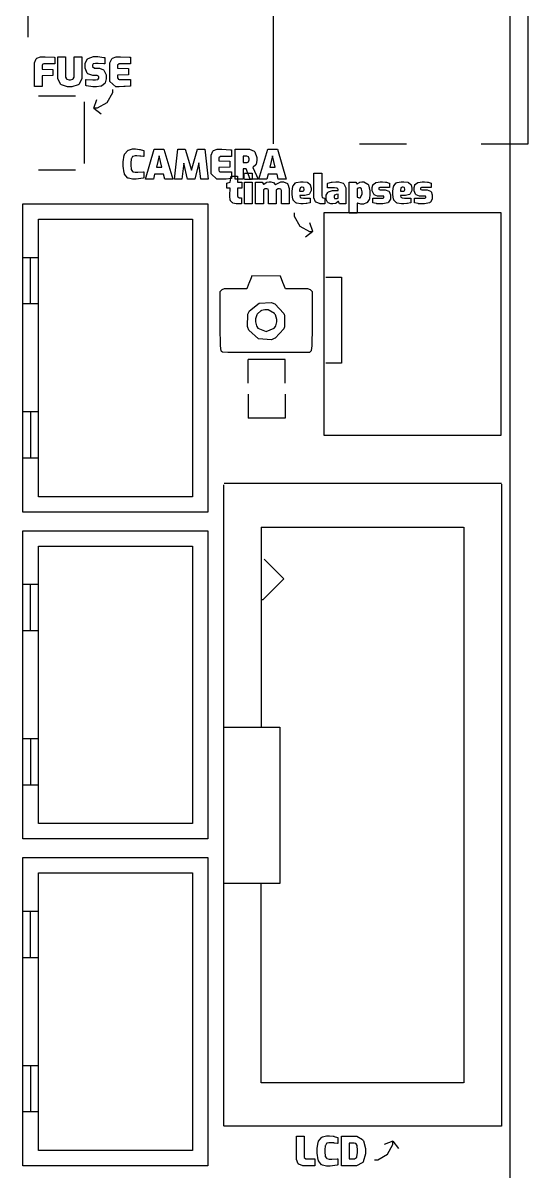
# Model space of a CAD drawing. Extents: x 0 to 132, y 0 to 98.
# Drawn here: x 95.25 to 111.63, y 20.46 to 57.69 of the extents above; entities that cross this region are included whole.
import ezdxf

# ---------------------------------------------------------------- set-up
doc = ezdxf.new("R2010")
doc.units = 0
doc.layers.get('0').update_dxf_attribs({"linetype": 'CONTINUOUS'})

msp = doc.modelspace()

# ---------------------------------------------------------------- linework, layer by layer
at = {"color": 0}
for p, q in [((111.048, 15.4189), (111.048, 82.7155)), ((103.371, 53.7711), (103.371, 62.4057)), ((111.627, 53.7711), (111.627, 62.4057)), ((95.4098, 57.2287), (95.4098, 59.0282)), ((95.698, 56.5492), (95.8176, 56.5961)), ((95.8176, 56.5961), (95.8578, 56.5961)), ((95.8578, 56.5961), (95.9637, 56.5961)), ((95.9637, 56.5961), (96.2586, 56.5767)), ((96.3757, 55.9484), (96.3757, 56.5961)), ((96.3757, 56.5961), (96.6265, 56.5961)), ((96.6265, 56.5961), (96.6265, 55.9484)), ((96.9063, 55.9484), (96.9063, 56.5961)), ((96.9063, 56.5961), (97.1585, 56.5961)), ((97.1585, 56.5961), (97.1585, 55.9484)), ((97.3624, 56.5422), (97.5374, 56.6028)), ((97.5374, 56.6028), (97.5967, 56.6028)), ((97.5967, 56.6028), (97.6711, 56.6028)), ((97.6711, 56.6028), (97.8711, 56.5725)), ((98.1467, 56.5492), (98.2638, 56.5961)), ((98.2638, 56.5961), (98.3036, 56.5961)), ((98.3036, 56.5961), (98.4098, 56.5961)), ((98.4098, 56.5961), (98.6977, 56.5796)), ((95.6194, 56.4018), (95.6744, 56.5312)), ((95.6194, 56.3548), (95.6194, 56.4018)), ((95.6194, 55.6274), (95.6194, 56.3548)), ((95.6744, 56.5312), (95.6867, 56.5397)), ((95.6867, 56.5397), (95.698, 56.5492)), ((95.8825, 56.3439), (95.8702, 56.3164)), ((95.8702, 56.3164), (95.8702, 56.3065)), ((95.8702, 56.3065), (95.8702, 56.1964)), ((95.8854, 56.3467), (95.8825, 56.3439)), ((95.8882, 56.3492), (95.8854, 56.3467)), ((95.9185, 56.3619), (95.8882, 56.3492)), ((95.9309, 56.3619), (95.9185, 56.3619)), ((96.285, 56.3619), (95.9309, 56.3619)), ((96.2586, 56.5767), (96.285, 56.5725)), ((96.285, 56.5725), (96.285, 56.3619)), ((97.2647, 56.3728), (97.3335, 56.5189)), ((97.2647, 56.3192), (97.2647, 56.3728)), ((97.2647, 56.2751), (97.2647, 56.3192)), ((97.2647, 56.224), (97.2647, 56.2751)), ((97.3254, 56.067), (97.2647, 56.224)), ((97.3335, 56.5189), (97.3487, 56.5298)), ((97.3487, 56.5298), (97.3624, 56.5422)), ((97.5279, 56.3605), (97.5032, 56.3192)), ((97.5032, 56.3192), (97.5032, 56.304)), ((97.5032, 56.304), (97.5032, 56.2903)), ((97.5032, 56.2903), (97.5032, 56.2751)), ((97.5032, 56.2751), (97.5653, 56.2254)), ((97.5335, 56.3619), (97.5279, 56.3605)), ((97.5374, 56.3644), (97.5335, 56.3619)), ((97.6037, 56.3771), (97.5374, 56.3644)), ((97.5653, 56.2254), (97.5872, 56.2254)), ((97.5872, 56.2254), (97.6739, 56.2254)), ((97.6284, 56.3771), (97.6037, 56.3771)), ((97.6891, 56.3771), (97.6284, 56.3771)), ((97.6739, 56.2254), (97.7237, 56.2254)), ((97.8725, 56.3672), (97.6891, 56.3771)), ((97.7237, 56.2254), (97.8613, 56.1661)), ((97.8711, 56.5725), (97.8972, 56.5658)), ((97.8972, 56.3644), (97.8725, 56.3672)), ((97.8972, 56.5658), (97.8972, 56.3644)), ((98.0652, 56.4018), (98.1234, 56.5312)), ((98.0652, 56.3548), (98.0652, 56.4018)), ((98.0652, 55.8518), (98.0652, 56.3548)), ((98.1234, 56.5312), (98.1357, 56.5397)), ((98.1357, 56.5397), (98.1467, 56.5492)), ((98.3657, 56.3619), (98.316, 56.3192)), ((98.316, 56.3192), (98.316, 56.304)), ((98.316, 56.304), (98.316, 56.2254)), ((98.316, 56.2254), (98.6663, 56.2116)), ((98.3823, 56.3619), (98.3657, 56.3619)), ((98.7309, 56.3619), (98.3823, 56.3619)), ((98.6977, 56.5796), (98.7309, 56.5753)), ((98.7309, 56.5753), (98.7309, 56.3619)), ((95.8702, 56.1964), (96.2201, 56.1841)), ((96.2201, 55.9827), (95.8702, 55.9703)), ((95.8702, 55.9703), (95.8702, 55.6274)), ((96.2201, 56.1841), (96.2201, 55.9827)), ((96.3757, 55.8878), (96.3757, 55.9484)), ((96.4614, 55.7029), (96.3757, 55.8878)), ((96.6265, 55.9484), (96.6265, 55.9304)), ((96.6265, 55.9304), (96.6555, 55.8782)), ((96.6555, 55.8782), (96.6625, 55.874)), ((96.6625, 55.874), (96.6682, 55.8698)), ((96.6682, 55.8698), (96.7423, 55.8493)), ((96.7423, 55.8493), (96.7673, 55.8493)), ((96.7673, 55.8493), (96.792, 55.8493)), ((96.792, 55.8493), (96.8636, 55.8698)), ((96.8636, 55.8698), (96.8707, 55.874)), ((96.8707, 55.874), (96.876, 55.8782)), ((96.876, 55.8782), (96.9063, 55.9319)), ((96.9063, 55.9319), (96.9063, 55.9484)), ((97.1585, 55.8849), (97.0703, 55.7029)), ((97.1585, 55.9484), (97.1585, 55.8849)), ((97.2799, 55.6588), (97.2799, 55.8588)), ((97.2799, 55.8588), (97.3007, 55.8574)), ((97.3007, 55.8574), (97.5071, 55.8465)), ((97.3377, 56.0546), (97.3254, 56.067)), ((97.3501, 56.0433), (97.3377, 56.0546)), ((97.5113, 55.9855), (97.3501, 56.0433)), ((97.5071, 55.8465), (97.5776, 55.8465)), ((97.5692, 55.9855), (97.5113, 55.9855)), ((97.6383, 55.9855), (97.5692, 55.9855)), ((97.5776, 55.8465), (97.6023, 55.8465)), ((97.6023, 55.8465), (97.6711, 55.8602)), ((97.6492, 55.9855), (97.6383, 55.9855)), ((97.6824, 55.9731), (97.6492, 55.9855)), ((97.6711, 55.8602), (97.6768, 55.8617)), ((97.6768, 55.8617), (97.681, 55.8641)), ((97.681, 55.8641), (97.7071, 55.9015)), ((97.6863, 55.9703), (97.6824, 55.9731)), ((97.6891, 55.9689), (97.6863, 55.9703)), ((97.7071, 55.9386), (97.6891, 55.9689)), ((97.7071, 55.9276), (97.7071, 55.9386)), ((97.7071, 55.9125), (97.7071, 55.9276)), ((97.7071, 55.9015), (97.7071, 55.9125)), ((97.8613, 56.1661), (97.874, 56.1538)), ((97.874, 56.1538), (97.8849, 56.1414)), ((97.8849, 56.1414), (97.9456, 56.0091)), ((97.9456, 55.874), (97.911, 55.7459)), ((97.9456, 56.0091), (97.9456, 55.9636)), ((97.9456, 55.9636), (97.9456, 55.9195)), ((97.9456, 55.9195), (97.9456, 55.874)), ((98.0652, 55.7939), (98.0652, 55.8518)), ((98.6663, 56.0116), (98.316, 55.9992)), ((98.316, 55.9992), (98.316, 55.9248)), ((98.316, 55.9248), (98.316, 55.9125)), ((98.316, 55.9125), (98.3287, 55.8782)), ((98.3287, 55.8782), (98.3312, 55.874)), ((98.3312, 55.874), (98.334, 55.8712)), ((98.334, 55.8712), (98.3629, 55.856)), ((98.3629, 55.856), (98.3728, 55.856)), ((98.3728, 55.856), (98.7309, 55.856)), ((98.6663, 56.2116), (98.6663, 56.0116)), ((98.7309, 55.856), (98.7309, 55.6426)), ((95.8702, 55.6274), (95.6194, 55.6274)), ((96.4791, 55.6906), (96.4614, 55.7029)), ((96.4957, 55.6796), (96.4791, 55.6906)), ((96.6943, 55.6232), (96.4957, 55.6796)), ((96.7673, 55.6232), (96.6943, 55.6232)), ((96.8333, 55.6232), (96.7673, 55.6232)), ((97.0361, 55.6796), (96.8333, 55.6232)), ((97.0538, 55.6906), (97.0361, 55.6796)), ((97.0703, 55.7029), (97.0538, 55.6906)), ((97.3032, 55.6535), (97.2799, 55.6588)), ((97.5113, 55.6204), (97.3032, 55.6535)), ((97.59, 55.6204), (97.5113, 55.6204)), ((97.6355, 55.6204), (97.59, 55.6204)), ((97.7745, 55.6412), (97.6355, 55.6204)), ((97.7882, 55.645), (97.7745, 55.6412)), ((97.7995, 55.6493), (97.7882, 55.645)), ((97.8972, 55.7237), (97.7995, 55.6493)), ((97.9054, 55.7347), (97.8972, 55.7237)), ((97.911, 55.7459), (97.9054, 55.7347)), ((98.2557, 55.6204), (98.0652, 55.7939)), ((98.1467, 55.5279), (98.1467, 55.4232)), ((98.3188, 55.6204), (98.2557, 55.6204)), ((98.3686, 55.6204), (98.3188, 55.6204)), ((98.5174, 55.626), (98.3686, 55.6204)), ((98.5365, 55.626), (98.5174, 55.626)), ((98.5559, 55.6274), (98.5365, 55.626)), ((98.7171, 55.6412), (98.5559, 55.6274)), ((98.7309, 55.6426), (98.7171, 55.6412)), ((95.746, 55.3283), (96.9465, 55.3283)), ((97.2467, 53.129), (97.2467, 55.1286)), ((97.5459, 54.9286), (97.6464, 55.2083)), ((97.9703, 55.1049), (97.6521, 54.9286)), ((98.1467, 55.4232), (97.9703, 55.1049)), ((97.5459, 54.9286), (97.7868, 54.7479)), ((97.6521, 54.9286), (97.5459, 54.9286)), ((106.165, 53.7711), (107.69, 53.7711)), ((110.103, 53.7711), (111.627, 53.7711)), ((98.4924, 53.1908), (98.527, 53.3975)), ((98.527, 53.3975), (98.5354, 53.4141)), ((98.5354, 53.4141), (98.5421, 53.4335)), ((98.5421, 53.4335), (98.6441, 53.5563)), ((98.6441, 53.5563), (98.6578, 53.5615)), ((98.6578, 53.5615), (98.6702, 53.5686)), ((98.6702, 53.5686), (98.8025, 53.6028)), ((98.757, 53.2751), (98.7432, 53.1537)), ((98.7598, 53.2832), (98.757, 53.2751)), ((98.7612, 53.2927), (98.7598, 53.2832)), ((98.8025, 53.3562), (98.7612, 53.2927)), ((98.8025, 53.6028), (98.848, 53.6028)), ((98.8081, 53.359), (98.8025, 53.3562)), ((98.8138, 53.3633), (98.8081, 53.359)), ((98.8797, 53.377), (98.8138, 53.3633)), ((98.848, 53.6028), (98.8949, 53.6028)), ((98.9044, 53.377), (98.8797, 53.377)), ((98.8949, 53.6028), (99.0216, 53.5905)), ((98.9376, 53.377), (98.9044, 53.377)), ((99.041, 53.3728), (98.9376, 53.377)), ((99.0216, 53.5905), (99.0353, 53.5876)), ((99.0353, 53.5876), (99.048, 53.5852)), ((99.0533, 53.3714), (99.041, 53.3728)), ((99.048, 53.5852), (99.1567, 53.5563)), ((99.0646, 53.37), (99.0533, 53.3714)), ((99.1581, 53.3576), (99.0646, 53.37)), ((99.1567, 53.5563), (99.1651, 53.552)), ((99.1651, 53.3562), (99.1581, 53.3576)), ((99.1651, 53.552), (99.1651, 53.3562)), ((99.2188, 52.6274), (99.5041, 53.5947)), ((99.5041, 53.5947), (99.8181, 53.5947)), ((99.6583, 53.3799), (99.5743, 53.0091)), ((99.7479, 53.0091), (99.6583, 53.3799)), ((99.8181, 53.5947), (100.105, 52.6274)), ((100.156, 52.6274), (100.27, 53.5947)), ((100.27, 53.5947), (100.509, 53.5947)), ((100.509, 53.5947), (100.707, 52.9167)), ((100.707, 52.9167), (100.905, 53.5947)), ((100.905, 53.5947), (101.14, 53.5947)), ((101.14, 53.5947), (101.255, 52.6274)), ((101.348, 53.4031), (101.406, 53.5312)), ((101.348, 53.3562), (101.348, 53.4031)), ((101.348, 52.8507), (101.348, 53.3562)), ((101.406, 53.5312), (101.418, 53.5397)), ((101.418, 53.5397), (101.429, 53.5492)), ((101.429, 53.5492), (101.546, 53.5947)), ((101.546, 53.5947), (101.586, 53.5947)), ((101.586, 53.5947), (101.692, 53.5947)), ((101.648, 53.3619), (101.599, 53.3206)), ((101.599, 53.3206), (101.599, 53.3054)), ((101.599, 53.3054), (101.599, 53.2239)), ((101.665, 53.3619), (101.648, 53.3619)), ((102.013, 53.3619), (101.665, 53.3619)), ((101.692, 53.5947), (101.98, 53.5795)), ((101.98, 53.5795), (102.013, 53.5753)), ((102.013, 53.5753), (102.013, 53.3619)), ((102.132, 52.6274), (102.132, 53.5947)), ((102.132, 53.5947), (102.544, 53.5947)), ((102.499, 53.3686), (102.384, 53.3686)), ((102.384, 53.3686), (102.384, 53.1604)), ((102.512, 53.3686), (102.499, 53.3686)), ((102.558, 53.3506), (102.512, 53.3686)), ((102.544, 53.5947), (102.596, 53.5947)), ((102.562, 53.3467), (102.558, 53.3506)), ((102.564, 53.3439), (102.562, 53.3467)), ((102.582, 53.2888), (102.564, 53.3439)), ((102.564, 53.1908), (102.582, 53.2486)), ((102.582, 53.268), (102.582, 53.2888)), ((102.582, 53.2486), (102.582, 53.268)), ((102.596, 53.5947), (102.744, 53.534)), ((102.744, 53.534), (102.757, 53.5217)), ((102.757, 53.5217), (102.77, 53.5093)), ((102.77, 53.5093), (102.836, 53.3301)), ((102.836, 53.3301), (102.836, 53.2694)), ((102.836, 53.2694), (102.836, 53.2268)), ((102.9, 52.6274), (103.183, 53.5947)), ((103.183, 53.5947), (103.499, 53.5947)), ((103.339, 53.3799), (103.252, 53.0091)), ((103.427, 53.0091), (103.339, 53.3799)), ((103.499, 53.5947), (103.785, 52.6274)), ((95.746, 52.929), (96.9465, 52.929)), ((98.4924, 53.1153), (98.4924, 53.1908)), ((98.4924, 53.0433), (98.4924, 53.1153)), ((98.527, 52.8257), (98.4924, 53.0433)), ((98.7432, 53.1537), (98.7432, 53.1125)), ((98.7432, 53.1125), (98.7432, 53.0712)), ((98.7432, 53.0712), (98.7545, 52.9565)), ((98.7545, 52.9565), (98.757, 52.947)), ((98.757, 52.947), (98.7584, 52.9389)), ((98.7584, 52.9389), (98.7986, 52.8726)), ((98.7986, 52.8726), (98.8053, 52.8683)), ((98.8053, 52.8683), (98.8109, 52.8655)), ((98.8109, 52.8655), (98.8811, 52.8465)), ((99.5743, 53.0091), (99.7479, 53.0091)), ((100.461, 53.1386), (100.4, 52.6274)), ((100.586, 52.6274), (100.461, 53.1386)), ((100.951, 53.1509), (100.821, 52.6274)), ((101.012, 52.6274), (100.951, 53.1509)), ((101.599, 53.2239), (101.95, 53.2116)), ((101.95, 53.0105), (101.599, 52.9978)), ((101.599, 52.9978), (101.599, 52.9248)), ((101.599, 52.9248), (101.599, 52.9124)), ((101.599, 52.9124), (101.611, 52.8768)), ((101.611, 52.8768), (101.614, 52.874)), ((101.614, 52.874), (101.617, 52.8712)), ((101.617, 52.8712), (101.646, 52.8588)), ((101.95, 53.2116), (101.95, 53.0105)), ((102.384, 53.1604), (102.499, 53.1604)), ((102.481, 52.9608), (102.384, 52.9608)), ((102.384, 52.9608), (102.384, 52.6274)), ((102.614, 52.6274), (102.481, 52.9608)), ((102.499, 53.1604), (102.514, 53.1604)), ((102.514, 53.1604), (102.558, 53.1827)), ((102.558, 53.1827), (102.562, 53.1869)), ((102.562, 53.1869), (102.564, 53.1908)), ((102.713, 53.0105), (102.704, 53.0035)), ((102.704, 53.0035), (102.872, 52.6274)), ((102.795, 53.0874), (102.713, 53.0105)), ((102.8, 53.0973), (102.795, 53.0874)), ((102.806, 53.1082), (102.8, 53.0973)), ((102.836, 53.2268), (102.806, 53.1082)), ((103.252, 53.0091), (103.427, 53.0091)), ((98.5354, 52.8077), (98.527, 52.8257)), ((98.5421, 52.79), (98.5354, 52.8077)), ((98.6384, 52.6673), (98.5421, 52.79)), ((98.6525, 52.6602), (98.6384, 52.6673)), ((98.6649, 52.6535), (98.6525, 52.6602)), ((98.7986, 52.6203), (98.6649, 52.6535)), ((98.848, 52.6203), (98.7986, 52.6203)), ((98.9224, 52.6203), (98.848, 52.6203)), ((98.8811, 52.8465), (98.9058, 52.8465)), ((98.9058, 52.8465), (98.9707, 52.8465)), ((99.1471, 52.6563), (98.9224, 52.6203)), ((98.9707, 52.8465), (99.15, 52.8574)), ((99.1651, 52.663), (99.1471, 52.6563)), ((99.15, 52.8574), (99.1651, 52.8588)), ((99.1651, 52.8588), (99.1651, 52.663)), ((99.4777, 52.6274), (99.2188, 52.6274)), ((99.5137, 52.7816), (99.4777, 52.6274)), ((99.8058, 52.7816), (99.5137, 52.7816)), ((99.8442, 52.6274), (99.8058, 52.7816)), ((100.105, 52.6274), (99.8442, 52.6274)), ((100.4, 52.6274), (100.156, 52.6274)), ((100.821, 52.6274), (100.586, 52.6274)), ((101.255, 52.6274), (101.012, 52.6274)), ((101.348, 52.7939), (101.348, 52.8507)), ((101.538, 52.6203), (101.348, 52.7939)), ((101.601, 52.6203), (101.538, 52.6203)), ((101.651, 52.6203), (101.601, 52.6203)), ((101.646, 52.8588), (101.655, 52.8588)), ((101.801, 52.626), (101.651, 52.6203)), ((101.655, 52.8588), (102.013, 52.8588)), ((101.82, 52.6274), (101.801, 52.626)), ((101.838, 52.6288), (101.82, 52.6274)), ((102, 52.644), (101.838, 52.6288)), ((101.854, 52.4909), (101.971, 52.5293)), ((101.854, 52.3282), (101.854, 52.4909)), ((101.971, 52.5293), (102.001, 52.7251)), ((102.013, 52.645), (102, 52.644)), ((102.001, 52.7251), (102.202, 52.7251)), ((102.013, 52.8588), (102.013, 52.645)), ((102.384, 52.6274), (102.132, 52.6274)), ((102.202, 52.7251), (102.202, 52.5293)), ((102.202, 52.5293), (102.344, 52.5293)), ((102.344, 52.5293), (102.344, 52.3282)), ((102.425, 52.7981), (102.431, 52.8147)), ((102.425, 52.7914), (102.425, 52.7981)), ((102.425, 52.6479), (102.425, 52.7914)), ((102.425, 52.644), (102.425, 52.6479)), ((102.431, 52.6274), (102.425, 52.644)), ((102.428, 51.828), (102.428, 52.5293)), ((102.428, 52.5293), (102.679, 52.5293)), ((102.431, 52.8147), (102.432, 52.8161)), ((102.432, 52.626), (102.431, 52.6274)), ((102.432, 52.8161), (102.434, 52.8175)), ((102.434, 52.6246), (102.432, 52.626)), ((102.434, 52.8175), (102.45, 52.8242)), ((102.449, 52.6175), (102.434, 52.6246)), ((102.456, 52.6175), (102.449, 52.6175)), ((102.45, 52.8242), (102.456, 52.8242)), ((102.456, 52.8242), (102.654, 52.8242)), ((102.654, 52.6175), (102.456, 52.6175)), ((102.872, 52.6274), (102.614, 52.6274)), ((102.654, 52.8242), (102.658, 52.8242)), ((102.661, 52.6175), (102.654, 52.6175)), ((102.658, 52.8242), (102.674, 52.8175)), ((102.682, 52.6411), (102.661, 52.6175)), ((102.674, 52.8175), (102.675, 52.8161)), ((102.675, 52.8161), (102.675, 52.8147)), ((102.675, 52.8147), (102.682, 52.7981)), ((102.679, 52.5293), (102.679, 51.828)), ((102.682, 52.7981), (102.682, 52.7914)), ((102.682, 52.7914), (102.682, 52.6479)), ((102.682, 52.6479), (102.682, 52.6411)), ((102.793, 51.828), (102.793, 52.5293)), ((102.793, 52.5293), (103.004, 52.5293)), ((103.159, 52.6274), (102.9, 52.6274)), ((103.004, 52.5293), (103.046, 52.4605)), ((103.054, 52.4676), (103.136, 52.5184)), ((103.136, 52.5184), (103.145, 52.5212)), ((103.145, 52.5212), (103.152, 52.5254)), ((103.152, 52.5254), (103.233, 52.542)), ((103.195, 52.7816), (103.159, 52.6274)), ((103.487, 52.7816), (103.195, 52.7816)), ((103.233, 52.542), (103.261, 52.542)), ((103.261, 52.542), (103.287, 52.542)), ((103.287, 52.542), (103.36, 52.5212)), ((103.36, 52.5212), (103.368, 52.517)), ((103.368, 52.517), (103.375, 52.5127)), ((103.375, 52.5127), (103.43, 52.4538)), ((103.455, 52.4619), (103.604, 52.542)), ((103.524, 52.6274), (103.487, 52.7816)), ((103.785, 52.6274), (103.524, 52.6274)), ((103.604, 52.542), (103.655, 52.542)), ((103.655, 52.542), (103.697, 52.542)), ((103.697, 52.542), (103.821, 52.4866)), ((104.005, 52.4136), (104.087, 52.5046)), ((104.087, 52.5046), (104.1, 52.5089)), ((104.1, 52.5089), (104.111, 52.5141)), ((104.111, 52.5141), (104.247, 52.542)), ((104.247, 52.542), (104.293, 52.542)), ((104.293, 52.542), (104.337, 52.542)), ((104.337, 52.542), (104.459, 52.5226)), ((104.459, 52.5226), (104.471, 52.5184)), ((104.471, 52.5184), (104.48, 52.5156)), ((104.48, 52.5156), (104.556, 52.4549)), ((104.685, 52.0569), (104.685, 52.8214)), ((104.685, 52.8214), (104.938, 52.8214)), ((104.938, 52.8214), (104.938, 52.0954)), ((105.137, 52.4895), (105.248, 52.5226)), ((105.248, 52.5226), (105.26, 52.524)), ((105.26, 52.524), (105.271, 52.5268)), ((105.271, 52.5268), (105.388, 52.5364)), ((105.388, 52.5364), (105.428, 52.5364)), ((105.428, 52.5364), (105.482, 52.5364)), ((105.482, 52.5364), (105.631, 52.4937)), ((105.631, 52.4937), (105.643, 52.4838)), ((105.829, 51.5207), (105.829, 52.5293)), ((105.829, 52.5293), (106.043, 52.5293)), ((106.043, 52.5293), (106.08, 52.4662)), ((106.087, 52.4729), (106.157, 52.5184)), ((106.157, 52.5184), (106.164, 52.5212)), ((106.164, 52.5212), (106.17, 52.5254)), ((106.17, 52.5254), (106.232, 52.542)), ((106.232, 52.542), (106.253, 52.542)), ((106.253, 52.542), (106.299, 52.542)), ((106.299, 52.542), (106.429, 52.4676)), ((106.602, 52.4482), (106.681, 52.5074)), ((106.681, 52.5074), (106.692, 52.5117)), ((106.692, 52.5117), (106.703, 52.5156)), ((106.703, 52.5156), (106.834, 52.5364)), ((106.834, 52.5364), (106.878, 52.5364)), ((106.878, 52.5364), (106.912, 52.5364)), ((106.912, 52.5364), (107.006, 52.5268)), ((107.006, 52.5268), (107.02, 52.524)), ((107.02, 52.524), (107.032, 52.5226)), ((107.032, 52.5226), (107.125, 52.499)), ((107.125, 52.499), (107.132, 52.4965)), ((107.132, 52.4965), (107.132, 52.349)), ((107.273, 52.4136), (107.353, 52.5046)), ((107.353, 52.5046), (107.366, 52.5089)), ((107.366, 52.5089), (107.377, 52.5141)), ((107.377, 52.5141), (107.513, 52.542)), ((107.513, 52.542), (107.559, 52.542)), ((107.559, 52.542), (107.603, 52.542)), ((107.603, 52.542), (107.725, 52.5226)), ((107.725, 52.5226), (107.737, 52.5184)), ((107.737, 52.5184), (107.746, 52.5156)), ((107.746, 52.5156), (107.822, 52.4549)), ((107.96, 52.4482), (108.038, 52.5074)), ((108.038, 52.5074), (108.049, 52.5117)), ((108.049, 52.5117), (108.06, 52.5156)), ((108.06, 52.5156), (108.19, 52.5364)), ((108.19, 52.5364), (108.234, 52.5364)), ((108.234, 52.5364), (108.27, 52.5364)), ((108.27, 52.5364), (108.363, 52.5268)), ((108.363, 52.5268), (108.377, 52.524)), ((108.377, 52.524), (108.388, 52.5226)), ((108.388, 52.5226), (108.482, 52.499)), ((108.482, 52.499), (108.489, 52.4965)), ((108.489, 52.4965), (108.489, 52.349)), ((101.961, 52.3282), (101.854, 52.3282)), ((101.953, 52.0926), (101.961, 52.3282)), ((102.344, 52.3282), (102.202, 52.3282)), ((102.202, 52.3282), (102.202, 52.0954)), ((103.046, 52.4605), (103.054, 52.4676)), ((103.048, 52.2774), (103.046, 52.2746)), ((103.046, 52.2746), (103.046, 51.828)), ((103.084, 52.3021), (103.048, 52.2774)), ((103.088, 52.3035), (103.084, 52.3021)), ((103.092, 52.3064), (103.088, 52.3035)), ((103.128, 52.3159), (103.092, 52.3064)), ((103.142, 52.3159), (103.128, 52.3159)), ((103.153, 52.3159), (103.142, 52.3159)), ((103.189, 52.3035), (103.153, 52.3159)), ((103.193, 52.3007), (103.189, 52.3035)), ((103.196, 52.2993), (103.193, 52.3007)), ((103.21, 52.2609), (103.196, 52.2993)), ((103.21, 52.2471), (103.21, 52.2609)), ((103.21, 51.828), (103.21, 52.2471)), ((103.43, 52.4538), (103.434, 52.4454)), ((103.434, 52.4454), (103.455, 52.4619)), ((103.464, 52.2774), (103.462, 52.2746)), ((103.462, 52.2746), (103.462, 51.828)), ((103.5, 52.3021), (103.464, 52.2774)), ((103.504, 52.3035), (103.5, 52.3021)), ((103.509, 52.3064), (103.504, 52.3035)), ((103.545, 52.3159), (103.509, 52.3064)), ((103.558, 52.3159), (103.545, 52.3159)), ((103.569, 52.3159), (103.558, 52.3159)), ((103.605, 52.3035), (103.569, 52.3159)), ((103.609, 52.3007), (103.605, 52.3035)), ((103.612, 52.2993), (103.609, 52.3007)), ((103.627, 52.2609), (103.612, 52.2993)), ((103.627, 52.2471), (103.627, 52.2609)), ((103.627, 51.828), (103.627, 52.2471)), ((103.821, 52.4866), (103.83, 52.4757)), ((103.83, 52.4757), (103.838, 52.4648)), ((103.838, 52.4648), (103.878, 52.3201)), ((103.878, 52.3201), (103.878, 52.2704)), ((103.878, 52.2704), (103.878, 51.828)), ((103.972, 52.2333), (103.995, 52.3875)), ((103.972, 52.1765), (103.972, 52.2333)), ((103.972, 52.1271), (103.972, 52.1765)), ((103.999, 51.974), (103.972, 52.1271)), ((103.995, 52.3875), (104.001, 52.3998)), ((104.001, 52.3998), (104.005, 52.4136)), ((104.233, 52.3325), (104.218, 52.2633)), ((104.218, 52.2633), (104.218, 52.24)), ((104.218, 52.24), (104.317, 52.24)), ((104.236, 52.3363), (104.233, 52.3325)), ((104.238, 52.3406), (104.236, 52.3363)), ((104.278, 52.3614), (104.238, 52.3406)), ((104.293, 52.3614), (104.278, 52.3614)), ((104.305, 52.3614), (104.293, 52.3614)), ((104.346, 52.349), (104.305, 52.3614)), ((104.317, 52.24), (104.327, 52.24)), ((104.327, 52.24), (104.353, 52.2482)), ((104.351, 52.3462), (104.346, 52.349)), ((104.353, 52.3434), (104.351, 52.3462)), ((104.369, 52.305), (104.353, 52.3434)), ((104.353, 52.2482), (104.356, 52.2496)), ((104.356, 52.2496), (104.357, 52.2524)), ((104.357, 52.2524), (104.369, 52.2813)), ((104.369, 52.2912), (104.369, 52.305)), ((104.369, 52.2813), (104.369, 52.2912)), ((104.515, 52.131), (104.386, 52.0926)), ((104.526, 52.1381), (104.515, 52.131)), ((104.535, 52.1462), (104.526, 52.1381)), ((104.589, 52.2538), (104.535, 52.1462)), ((104.556, 52.4549), (104.562, 52.4454)), ((104.562, 52.4454), (104.565, 52.4372)), ((104.565, 52.4372), (104.589, 52.3296)), ((104.589, 52.3296), (104.589, 52.2922)), ((104.589, 52.2922), (104.589, 52.2538)), ((105.085, 52.1021), (105.135, 52.1945)), ((105.128, 52.4852), (105.137, 52.4895)), ((105.128, 52.3406), (105.128, 52.4852)), ((105.332, 52.3406), (105.128, 52.3406)), ((105.135, 52.1945), (105.146, 52.2016)), ((105.146, 52.2016), (105.155, 52.2111)), ((105.155, 52.2111), (105.283, 52.2524)), ((105.283, 52.2524), (105.326, 52.2524)), ((105.326, 52.2524), (105.465, 52.2524)), ((105.352, 52.3406), (105.332, 52.3406)), ((105.415, 52.3378), (105.352, 52.3406)), ((105.406, 52.1286), (105.359, 52.1106)), ((105.413, 52.1286), (105.406, 52.1286)), ((105.465, 52.1353), (105.413, 52.1286)), ((105.42, 52.3363), (105.415, 52.3378)), ((105.424, 52.3363), (105.42, 52.3363)), ((105.454, 52.3187), (105.424, 52.3363)), ((105.456, 52.3159), (105.454, 52.3187)), ((105.457, 52.3145), (105.456, 52.3159)), ((105.465, 52.2855), (105.457, 52.3145)), ((105.465, 52.2746), (105.465, 52.2855)), ((105.465, 52.2524), (105.465, 52.2746)), ((105.465, 52.0086), (105.465, 52.1353)), ((105.643, 52.4838), (105.656, 52.4757)), ((105.656, 52.4757), (105.718, 52.3392)), ((105.718, 52.3392), (105.718, 52.2922)), ((105.718, 52.2922), (105.718, 51.828)), ((106.08, 52.4662), (106.087, 52.4729)), ((106.083, 52.3159), (106.08, 52.3131)), ((106.08, 52.3131), (106.08, 52.0442)), ((106.116, 52.3296), (106.083, 52.3159)), ((106.121, 52.3311), (106.116, 52.3296)), ((106.124, 52.3325), (106.121, 52.3311)), ((106.157, 52.3392), (106.124, 52.3325)), ((106.17, 52.3392), (106.157, 52.3392)), ((106.183, 52.3392), (106.17, 52.3392)), ((106.225, 52.3117), (106.183, 52.3392)), ((106.186, 52.0238), (106.248, 52.1395)), ((106.227, 52.3064), (106.225, 52.3117)), ((106.23, 52.3007), (106.227, 52.3064)), ((106.248, 52.2097), (106.23, 52.3007)), ((106.248, 52.1765), (106.248, 52.2097)), ((106.248, 52.1395), (106.248, 52.1765)), ((106.429, 52.4676), (106.438, 52.4524)), ((106.438, 52.4524), (106.448, 52.4387)), ((106.448, 52.4387), (106.499, 52.2429)), ((106.499, 52.1286), (106.482, 51.9949)), ((106.499, 52.2429), (106.499, 52.1765)), ((106.499, 52.1765), (106.499, 52.1286)), ((106.573, 52.3529), (106.594, 52.433)), ((106.573, 52.3226), (106.573, 52.3529)), ((106.573, 52.2799), (106.573, 52.3226)), ((106.573, 52.2443), (106.573, 52.2799)), ((106.621, 52.1339), (106.573, 52.2443)), ((106.594, 52.433), (106.598, 52.4397)), ((106.598, 52.4397), (106.602, 52.4482)), ((106.631, 52.1257), (106.621, 52.1339)), ((106.641, 52.1173), (106.631, 52.1257)), ((106.793, 52.3434), (106.787, 52.3282)), ((106.787, 52.3282), (106.787, 52.3226)), ((106.787, 52.3226), (106.787, 52.3064)), ((106.787, 52.3064), (106.787, 52.3021)), ((106.787, 52.3021), (106.794, 52.287)), ((106.794, 52.3434), (106.793, 52.3434)), ((106.795, 52.3448), (106.794, 52.3434)), ((106.794, 52.287), (106.796, 52.2855)), ((106.816, 52.349), (106.795, 52.3448)), ((106.796, 52.2855), (106.798, 52.2841)), ((106.798, 52.2841), (106.827, 52.2774)), ((106.824, 52.349), (106.816, 52.349)), ((107.132, 52.349), (106.824, 52.349)), ((106.827, 52.2774), (106.838, 52.2774)), ((106.838, 52.2774), (106.959, 52.2774)), ((106.959, 52.2774), (106.998, 52.2774)), ((106.998, 52.2774), (107.108, 52.2372)), ((107.108, 52.2372), (107.116, 52.2291)), ((107.116, 52.2291), (107.125, 52.2206)), ((107.125, 52.2206), (107.164, 52.1187)), ((107.164, 52.1187), (107.164, 52.0845)), ((107.239, 52.2333), (107.264, 52.3875)), ((107.239, 52.1765), (107.239, 52.2333)), ((107.239, 52.1271), (107.239, 52.1765)), ((107.267, 51.974), (107.239, 52.1271)), ((107.264, 52.3875), (107.269, 52.3998)), ((107.269, 52.3998), (107.273, 52.4136)), ((107.5, 52.3325), (107.486, 52.2633)), ((107.486, 52.2633), (107.486, 52.24)), ((107.486, 52.24), (107.586, 52.24)), ((107.502, 52.3363), (107.5, 52.3325)), ((107.505, 52.3406), (107.502, 52.3363)), ((107.544, 52.3614), (107.505, 52.3406)), ((107.559, 52.3614), (107.544, 52.3614)), ((107.573, 52.3614), (107.559, 52.3614)), ((107.614, 52.349), (107.573, 52.3614)), ((107.586, 52.24), (107.594, 52.24)), ((107.594, 52.24), (107.619, 52.2482)), ((107.617, 52.3462), (107.614, 52.349)), ((107.619, 52.3434), (107.617, 52.3462)), ((107.634, 52.305), (107.619, 52.3434)), ((107.619, 52.2482), (107.622, 52.2496)), ((107.622, 52.2496), (107.623, 52.2524)), ((107.623, 52.2524), (107.634, 52.2813)), ((107.634, 52.2912), (107.634, 52.305)), ((107.634, 52.2813), (107.634, 52.2912)), ((107.783, 52.131), (107.655, 52.0926)), ((107.794, 52.1381), (107.783, 52.131)), ((107.804, 52.1462), (107.794, 52.1381)), ((107.856, 52.2538), (107.804, 52.1462)), ((107.822, 52.4549), (107.827, 52.4454)), ((107.827, 52.4454), (107.831, 52.4372)), ((107.831, 52.4372), (107.856, 52.3296)), ((107.856, 52.3296), (107.856, 52.2922)), ((107.856, 52.2922), (107.856, 52.2538)), ((107.929, 52.3529), (107.95, 52.433)), ((107.929, 52.3226), (107.929, 52.3529)), ((107.929, 52.2799), (107.929, 52.3226)), ((107.929, 52.2443), (107.929, 52.2799)), ((107.978, 52.1339), (107.929, 52.2443)), ((107.95, 52.433), (107.956, 52.4397)), ((107.956, 52.4397), (107.96, 52.4482)), ((107.988, 52.1257), (107.978, 52.1339)), ((107.998, 52.1173), (107.988, 52.1257)), ((108.149, 52.3434), (108.143, 52.3282)), ((108.143, 52.3282), (108.143, 52.3226)), ((108.143, 52.3226), (108.143, 52.3064)), ((108.143, 52.3064), (108.143, 52.3021)), ((108.143, 52.3021), (108.15, 52.287)), ((108.15, 52.3434), (108.149, 52.3434)), ((108.151, 52.3448), (108.15, 52.3434)), ((108.15, 52.287), (108.152, 52.2855)), ((108.173, 52.349), (108.151, 52.3448)), ((108.152, 52.2855), (108.154, 52.2841)), ((108.154, 52.2841), (108.183, 52.2774)), ((108.181, 52.349), (108.173, 52.349)), ((108.489, 52.349), (108.181, 52.349)), ((108.183, 52.2774), (108.194, 52.2774)), ((108.194, 52.2774), (108.315, 52.2774)), ((108.315, 52.2774), (108.354, 52.2774)), ((108.354, 52.2774), (108.465, 52.2372)), ((108.465, 52.2372), (108.474, 52.2291)), ((108.474, 52.2291), (108.481, 52.2206)), ((108.481, 52.2206), (108.522, 52.1187)), ((108.522, 52.1187), (108.522, 52.0845)), ((95.2458, 51.8266), (101.246, 51.8266)), ((95.2458, 41.8289), (95.2458, 51.8266)), ((101.246, 51.8266), (101.246, 41.8289)), ((101.951, 52.076), (101.953, 52.0926)), ((101.969, 51.9451), (101.951, 52.076)), ((101.974, 51.9342), (101.969, 51.9451)), ((101.976, 51.9257), (101.974, 51.9342)), ((102.04, 51.8583), (101.976, 51.9257)), ((102.049, 51.8527), (102.04, 51.8583)), ((102.058, 51.8488), (102.049, 51.8527)), ((102.157, 51.828), (102.058, 51.8488)), ((102.194, 51.828), (102.157, 51.828)), ((102.339, 51.828), (102.194, 51.828)), ((102.202, 52.0954), (102.202, 52.0831)), ((102.202, 52.0831), (102.212, 52.0471)), ((102.212, 52.0471), (102.215, 52.0442)), ((102.215, 52.0442), (102.216, 52.0418)), ((102.216, 52.0418), (102.245, 52.0252)), ((102.245, 52.0252), (102.251, 52.0238)), ((102.251, 52.0238), (102.339, 52.0153)), ((102.339, 52.0153), (102.339, 51.828)), ((102.679, 51.828), (102.428, 51.828)), ((103.046, 51.828), (102.793, 51.828)), ((103.462, 51.828), (103.21, 51.828)), ((103.878, 51.828), (103.627, 51.828)), ((104.005, 51.9603), (103.999, 51.974)), ((104.009, 51.9479), (104.005, 51.9603)), ((104.094, 51.8583), (104.009, 51.9479)), ((104.106, 51.8527), (104.094, 51.8583)), ((104.118, 51.8488), (104.106, 51.8527)), ((104.253, 51.8223), (104.118, 51.8488)), ((104.345, 52.0926), (104.221, 52.0926)), ((104.221, 52.0926), (104.221, 52.0869)), ((104.221, 52.0869), (104.233, 52.0442)), ((104.233, 52.0442), (104.236, 52.0418)), ((104.236, 52.0418), (104.238, 52.039)), ((104.238, 52.039), (104.273, 52.0167)), ((104.302, 51.8223), (104.253, 51.8223)), ((104.273, 52.0167), (104.279, 52.0153)), ((104.279, 52.0153), (104.283, 52.0153)), ((104.283, 52.0153), (104.349, 52.0086)), ((104.334, 51.8223), (104.302, 51.8223)), ((104.432, 51.8322), (104.334, 51.8223)), ((104.386, 52.0926), (104.345, 52.0926)), ((104.349, 52.0086), (104.371, 52.0086)), ((104.371, 52.0086), (104.564, 52.0086)), ((104.442, 51.8336), (104.432, 51.8322)), ((104.451, 51.8365), (104.442, 51.8336)), ((104.553, 51.8583), (104.451, 51.8365)), ((104.564, 51.8612), (104.553, 51.8583)), ((104.564, 52.0086), (104.564, 51.8612)), ((104.685, 52.0153), (104.685, 52.0569)), ((104.734, 51.8915), (104.685, 52.0153)), ((104.745, 51.8816), (104.734, 51.8915)), ((104.754, 51.8735), (104.745, 51.8816)), ((104.883, 51.8252), (104.754, 51.8735)), ((104.93, 51.8252), (104.883, 51.8252)), ((105.037, 51.8252), (104.93, 51.8252)), ((104.938, 52.0954), (104.938, 52.0816)), ((104.938, 52.0816), (104.947, 52.0428)), ((104.947, 52.0428), (104.95, 52.039)), ((104.95, 52.039), (104.951, 52.0361)), ((104.951, 52.0361), (104.987, 52.0153)), ((104.987, 52.0153), (104.993, 52.0139)), ((104.993, 52.0139), (105.037, 52.0086)), ((105.037, 52.0086), (105.037, 51.8252)), ((105.085, 52.0693), (105.085, 52.1021)), ((105.085, 51.9987), (105.085, 52.0693)), ((105.085, 51.9688), (105.085, 51.9987)), ((105.126, 51.8777), (105.085, 51.9688)), ((105.136, 51.8693), (105.126, 51.8777)), ((105.143, 51.8612), (105.136, 51.8693)), ((105.234, 51.8213), (105.143, 51.8612)), ((105.267, 51.8213), (105.234, 51.8213)), ((105.296, 51.8213), (105.267, 51.8213)), ((105.385, 51.8403), (105.296, 51.8213)), ((105.352, 52.1063), (105.339, 52.0774)), ((105.339, 52.0774), (105.339, 52.0665)), ((105.339, 52.0665), (105.339, 52.0418)), ((105.339, 52.0418), (105.339, 52.0319)), ((105.339, 52.0319), (105.351, 52.0058)), ((105.351, 52.0058), (105.354, 52.003)), ((105.356, 52.1077), (105.352, 52.1063)), ((105.354, 52.003), (105.355, 52.0016)), ((105.355, 52.0016), (105.388, 51.9934)), ((105.359, 52.1106), (105.356, 52.1077)), ((105.395, 51.8432), (105.385, 51.8403)), ((105.388, 51.9934), (105.399, 51.9934)), ((105.403, 51.8474), (105.395, 51.8432)), ((105.399, 51.9934), (105.408, 51.9934)), ((105.472, 51.8954), (105.403, 51.8474)), ((105.408, 51.9934), (105.431, 51.9987)), ((105.431, 51.9987), (105.435, 51.9987)), ((105.435, 51.9987), (105.438, 52.0001)), ((105.438, 52.0001), (105.463, 52.0086)), ((105.463, 52.0086), (105.465, 52.0086)), ((105.478, 51.8996), (105.472, 51.8954)), ((105.517, 51.828), (105.478, 51.8996)), ((105.718, 51.828), (105.517, 51.828)), ((106.08, 52.0442), (106.083, 52.0428)), ((106.091, 51.846), (106.08, 51.8513)), ((106.08, 51.8513), (106.08, 51.5207)), ((106.083, 52.0428), (106.114, 52.0305)), ((106.209, 51.8185), (106.091, 51.846)), ((106.114, 52.0305), (106.119, 52.0291)), ((106.119, 52.0291), (106.123, 52.0291)), ((106.123, 52.0291), (106.156, 52.0238)), ((106.156, 52.0238), (106.167, 52.0238)), ((106.167, 52.0238), (106.186, 52.0238)), ((106.253, 51.8185), (106.209, 51.8185)), ((106.288, 51.8185), (106.253, 51.8185)), ((106.393, 51.8541), (106.288, 51.8185)), ((106.402, 51.8612), (106.393, 51.8541)), ((106.411, 51.8693), (106.402, 51.8612)), ((106.475, 51.9688), (106.411, 51.8693)), ((106.48, 51.9811), (106.475, 51.9688)), ((106.482, 51.9949), (106.48, 51.9811)), ((106.589, 51.8612), (106.589, 52.0086)), ((106.589, 52.0086), (106.914, 52.0086)), ((106.595, 51.8583), (106.589, 51.8612)), ((106.696, 51.8336), (106.595, 51.8583)), ((106.747, 52.0774), (106.641, 52.1173)), ((106.708, 51.8308), (106.696, 51.8336)), ((106.72, 51.8294), (106.708, 51.8308)), ((106.821, 51.8213), (106.72, 51.8294)), ((106.787, 52.0774), (106.747, 52.0774)), ((106.903, 52.0774), (106.787, 52.0774)), ((106.86, 51.8213), (106.821, 51.8213)), ((106.914, 51.8213), (106.86, 51.8213)), ((106.912, 52.0774), (106.903, 52.0774)), ((106.941, 52.0732), (106.912, 52.0774)), ((106.914, 52.0086), (106.921, 52.0086)), ((107.079, 51.8597), (106.914, 51.8213)), ((106.921, 52.0086), (106.943, 52.0139)), ((106.944, 52.0718), (106.941, 52.0732)), ((106.943, 52.0139), (106.944, 52.0139)), ((106.945, 52.0707), (106.944, 52.0718)), ((106.944, 52.0139), (106.945, 52.0153)), ((106.951, 52.0569), (106.945, 52.0707)), ((106.945, 52.0153), (106.951, 52.0291)), ((106.951, 52.0513), (106.951, 52.0569)), ((106.951, 52.0333), (106.951, 52.0513)), ((106.951, 52.0291), (106.951, 52.0333)), ((107.091, 51.8664), (107.079, 51.8597)), ((107.103, 51.8749), (107.091, 51.8664)), ((107.164, 51.9783), (107.103, 51.8749)), ((107.164, 52.0845), (107.164, 52.0139)), ((107.164, 52.0139), (107.164, 51.9783)), ((107.272, 51.9603), (107.267, 51.974)), ((107.278, 51.9479), (107.272, 51.9603)), ((107.36, 51.8583), (107.278, 51.9479)), ((107.373, 51.8527), (107.36, 51.8583)), ((107.384, 51.8488), (107.373, 51.8527)), ((107.519, 51.8223), (107.384, 51.8488)), ((107.612, 52.0926), (107.487, 52.0926)), ((107.487, 52.0926), (107.487, 52.0869)), ((107.487, 52.0869), (107.502, 52.0442)), ((107.502, 52.0442), (107.505, 52.0418)), ((107.505, 52.0418), (107.506, 52.039)), ((107.506, 52.039), (107.544, 52.0167)), ((107.568, 51.8223), (107.519, 51.8223)), ((107.544, 52.0167), (107.549, 52.0153)), ((107.549, 52.0153), (107.553, 52.0153)), ((107.553, 52.0153), (107.618, 52.0086)), ((107.601, 51.8223), (107.568, 51.8223)), ((107.701, 51.8322), (107.601, 51.8223)), ((107.655, 52.0926), (107.612, 52.0926)), ((107.618, 52.0086), (107.64, 52.0086)), ((107.64, 52.0086), (107.83, 52.0086)), ((107.712, 51.8336), (107.701, 51.8322)), ((107.721, 51.8365), (107.712, 51.8336)), ((107.819, 51.8583), (107.721, 51.8365)), ((107.83, 51.8612), (107.819, 51.8583)), ((107.83, 52.0086), (107.83, 51.8612)), ((107.944, 51.8612), (107.944, 52.0086)), ((107.944, 52.0086), (108.27, 52.0086)), ((107.951, 51.8583), (107.944, 51.8612)), ((108.052, 51.8336), (107.951, 51.8583)), ((108.105, 52.0774), (107.998, 52.1173)), ((108.064, 51.8308), (108.052, 51.8336)), ((108.075, 51.8294), (108.064, 51.8308)), ((108.178, 51.8213), (108.075, 51.8294)), ((108.143, 52.0774), (108.105, 52.0774)), ((108.26, 52.0774), (108.143, 52.0774)), ((108.216, 51.8213), (108.178, 51.8213)), ((108.27, 51.8213), (108.216, 51.8213)), ((108.268, 52.0774), (108.26, 52.0774)), ((108.296, 52.0732), (108.268, 52.0774)), ((108.27, 52.0086), (108.277, 52.0086)), ((108.435, 51.8597), (108.27, 51.8213)), ((108.277, 52.0086), (108.299, 52.0139)), ((108.297, 52.0718), (108.296, 52.0732)), ((108.299, 52.0707), (108.297, 52.0718)), ((108.308, 52.0569), (108.299, 52.0707)), ((108.299, 52.0139), (108.3, 52.0139)), ((108.3, 52.0139), (108.301, 52.0153)), ((108.301, 52.0153), (108.308, 52.0291)), ((108.308, 52.0513), (108.308, 52.0569)), ((108.308, 52.0333), (108.308, 52.0513)), ((108.308, 52.0291), (108.308, 52.0333)), ((108.447, 51.8664), (108.435, 51.8597)), ((108.46, 51.8749), (108.447, 51.8664)), ((108.522, 51.9783), (108.46, 51.8749)), ((108.522, 52.0845), (108.522, 52.0139)), ((108.522, 52.0139), (108.522, 51.9783)), ((104.046, 51.5288), (104.046, 51.423)), ((104.046, 51.423), (104.221, 51.1044)), ((105, 51.5278), (105, 44.3272)), ((110.75, 51.5278), (105, 51.5278)), ((106.08, 51.5207), (105.829, 51.5207)), ((110.75, 44.3272), (110.75, 51.5278)), ((95.746, 51.3278), (100.746, 51.3278)), ((95.746, 42.3291), (95.746, 51.3278)), ((100.746, 51.3278), (100.746, 42.3291)), ((104.221, 51.1044), (104.539, 50.9281)), ((104.647, 50.9281), (104.546, 51.2078)), ((104.647, 50.9281), (104.406, 50.7488)), ((104.539, 50.9281), (104.647, 50.9281)), ((95.746, 50.0779), (95.2458, 50.0779)), ((95.4952, 48.5786), (95.4952, 50.0779)), ((102.563, 49.2181), (102.505, 49.0732)), ((102.57, 49.2386), (102.563, 49.2181)), ((102.642, 49.4206), (102.57, 49.2386)), ((102.646, 49.4288), (102.642, 49.4206)), ((102.674, 49.4937), (102.646, 49.4288)), ((103.597, 49.4827), (102.674, 49.4937)), ((103.678, 49.2788), (103.597, 49.4827)), ((103.759, 49.0732), (103.678, 49.2788)), ((105.064, 49.451), (105.572, 49.451)), ((105.572, 49.451), (105.572, 46.6577)), ((101.681, 49.0238), (101.632, 48.9754)), ((101.632, 48.9754), (101.632, 48.0342)), ((101.692, 49.0361), (101.681, 49.0238)), ((101.774, 49.0679), (101.692, 49.0361)), ((102.031, 49.0732), (101.774, 49.0679)), ((102.118, 49.0732), (102.031, 49.0732)), ((102.505, 49.0732), (102.118, 49.0732)), ((104.147, 49.0732), (103.759, 49.0732)), ((104.232, 49.0732), (104.147, 49.0732)), ((104.49, 49.0679), (104.232, 49.0732)), ((104.571, 49.0361), (104.49, 49.0679)), ((104.583, 49.0238), (104.571, 49.0361)), ((104.632, 48.9754), (104.583, 49.0238)), ((104.632, 48.0385), (104.632, 48.9754)), ((95.746, 48.5786), (95.2458, 48.5786)), ((102.588, 48.3514), (102.902, 48.6061)), ((102.902, 48.6061), (103.306, 48.6297)), ((103.306, 48.6297), (103.387, 48.5937)), ((103.387, 48.5937), (103.42, 48.58)), ((103.42, 48.58), (103.709, 48.2727)), ((101.632, 48.0342), (101.632, 47.8303)), ((102.532, 47.8455), (102.54, 48.2438)), ((102.54, 48.2438), (102.552, 48.2699)), ((102.552, 48.2699), (102.588, 48.3514)), ((102.83, 48.23), (102.783, 48.0921)), ((102.783, 48.0921), (102.783, 48.0452)), ((102.783, 48.0452), (102.783, 47.9972)), ((102.844, 48.2466), (102.83, 48.23)), ((102.853, 48.2575), (102.844, 48.2466)), ((102.964, 48.3538), (102.853, 48.2575)), ((102.974, 48.3581), (102.964, 48.3538)), ((102.982, 48.3637), (102.974, 48.3581)), ((103.092, 48.3926), (102.982, 48.3637)), ((103.132, 48.3926), (103.092, 48.3926)), ((103.198, 48.3926), (103.132, 48.3926)), ((103.401, 48.2713), (103.198, 48.3926)), ((103.42, 48.2466), (103.401, 48.2713)), ((103.433, 48.23), (103.42, 48.2466)), ((103.481, 48.073), (103.433, 48.23)), ((103.482, 48.0452), (103.481, 48.073)), ((103.482, 48), (103.482, 48.0452)), ((103.709, 48.2727), (103.721, 48.2395)), ((103.721, 48.2395), (103.73, 48.2106)), ((103.73, 48.2106), (103.73, 47.836)), ((104.632, 47.8345), (104.632, 48.0385)), ((101.632, 47.8303), (101.637, 47.2158)), ((102.543, 47.8137), (102.532, 47.8455)), ((102.573, 47.7284), (102.543, 47.8137)), ((102.883, 47.45), (102.573, 47.7284)), ((102.783, 47.9972), (102.821, 47.8635)), ((102.821, 47.8635), (102.832, 47.8483)), ((102.832, 47.8483), (102.868, 47.7957)), ((102.868, 47.7957), (103.132, 47.6885)), ((103.132, 47.6885), (103.396, 47.7957)), ((103.396, 47.7957), (103.433, 47.8483)), ((103.71, 47.7739), (103.422, 47.468)), ((103.433, 47.8483), (103.443, 47.8635)), ((103.443, 47.8635), (103.482, 48)), ((103.721, 47.8056), (103.71, 47.7739)), ((103.73, 47.836), (103.721, 47.8056)), ((104.626, 47.2211), (104.632, 47.8345)), ((103.303, 47.4183), (102.883, 47.45)), ((103.39, 47.4543), (103.303, 47.4183)), ((103.422, 47.468), (103.39, 47.4543)), ((101.637, 47.2158), (101.662, 47.0627)), ((101.662, 47.0627), (101.673, 47.0531)), ((101.673, 47.0531), (101.681, 47.0447)), ((101.681, 47.0447), (101.721, 47.0309)), ((101.721, 47.0309), (101.894, 47.0186)), ((101.894, 47.0186), (102.321, 47.0147)), ((102.321, 47.0147), (102.929, 47.0133)), ((102.929, 47.0133), (103.131, 47.0133)), ((103.131, 47.0133), (104.55, 47.0133)), ((104.55, 47.0133), (104.592, 47.0574)), ((104.592, 47.0574), (104.601, 47.0683)), ((104.601, 47.0683), (104.626, 47.2211)), ((103.746, 46.779), (102.545, 46.779)), ((102.545, 46.01), (102.545, 46.779)), ((103.746, 46.01), (103.746, 46.779)), ((105.572, 46.6577), (105.064, 46.6577)), ((102.545, 45.6487), (102.545, 44.88)), ((103.746, 45.6487), (103.746, 44.88)), ((95.7474, 45.0783), (95.2472, 45.0783)), ((95.4952, 45.0783), (95.4952, 43.5776)), ((103.746, 44.88), (102.545, 44.88)), ((105, 44.3272), (110.75, 44.3272)), ((95.7474, 43.5776), (95.2472, 43.5776)), ((101.75, 42.715), (101.75, 21.9177)), ((101.767, 42.7673), (110.767, 42.7673)), ((110.767, 42.7397), (110.767, 21.9177)), ((100.746, 42.3291), (95.746, 42.3291)), ((101.246, 41.8289), (95.2458, 41.8289)), ((102.97, 41.3452), (109.539, 41.3452)), ((102.97, 41.3452), (102.97, 34.8575)), ((109.548, 41.3371), (109.548, 23.3206)), ((95.2458, 41.2267), (101.246, 41.2267)), ((95.2458, 31.2291), (95.2458, 41.2267)), ((101.246, 41.2267), (101.246, 31.2291)), ((95.746, 40.7278), (100.746, 40.7278)), ((95.746, 31.728), (95.746, 40.7278)), ((100.746, 40.7278), (100.746, 31.728)), ((103.072, 40.3035), (103.706, 39.6695)), ((95.746, 39.4779), (95.2458, 39.4779)), ((95.4952, 37.9786), (95.4952, 39.4779)), ((103.706, 39.6695), (103.021, 38.9834)), ((103.021, 38.9834), (102.995, 38.9834)), ((95.746, 37.9786), (95.2458, 37.9786)), ((101.75, 34.8575), (103.579, 34.8575)), ((103.579, 34.8575), (103.579, 29.789)), ((95.7474, 34.4785), (95.2472, 34.4785)), ((95.4952, 34.4785), (95.4952, 32.9778)), ((95.7474, 32.9778), (95.2472, 32.9778)), ((100.746, 31.728), (95.746, 31.728)), ((101.246, 31.2291), (95.2458, 31.2291)), ((95.2458, 30.6269), (101.246, 30.6269)), ((95.2458, 20.6279), (95.2458, 30.6269)), ((101.246, 30.6269), (101.246, 20.6279)), ((95.746, 30.128), (100.746, 30.128)), ((95.746, 21.1281), (95.746, 30.128)), ((100.746, 30.128), (100.746, 21.1281)), ((103.579, 29.789), (101.75, 29.789)), ((102.97, 27.248), (102.97, 29.789)), ((95.746, 28.8782), (95.2458, 28.8782)), ((95.4952, 27.3789), (95.4952, 28.8782)), ((95.746, 27.3789), (95.2458, 27.3789)), ((102.97, 23.3206), (102.97, 27.248)), ((95.7474, 23.8786), (95.2472, 23.8786)), ((95.4952, 23.8786), (95.4952, 22.378)), ((109.539, 23.3206), (102.97, 23.3206)), ((95.7474, 22.378), (95.2472, 22.378)), ((110.767, 21.9177), (101.767, 21.9177)), ((104.118, 20.88), (104.118, 21.5938)), ((104.118, 21.5938), (104.369, 21.5938)), ((104.369, 21.5938), (104.369, 20.9228)), ((104.961, 21.5704), (105.093, 21.6035)), ((105.093, 21.6035), (105.139, 21.6035)), ((105.139, 21.6035), (105.186, 21.6035)), ((105.186, 21.6035), (105.312, 21.5911)), ((105.576, 20.6292), (105.576, 21.5938)), ((105.576, 21.5938), (106.003, 21.5938)), ((106.003, 21.5938), (106.07, 21.5938)), ((106.07, 21.5938), (106.261, 21.4891)), ((104.786, 21.1901), (104.821, 21.3982)), ((104.821, 21.3982), (104.829, 21.4161)), ((104.829, 21.4161), (104.836, 21.434)), ((104.836, 21.434), (104.935, 21.5567)), ((104.935, 21.5567), (104.949, 21.5635)), ((104.949, 21.5635), (104.961, 21.5704)), ((105.049, 21.2755), (105.037, 21.1529)), ((105.052, 21.2838), (105.049, 21.2755)), ((105.055, 21.2935), (105.052, 21.2838)), ((105.092, 21.3555), (105.055, 21.2935)), ((105.097, 21.3582), (105.092, 21.3555)), ((105.103, 21.3624), (105.097, 21.3582)), ((105.169, 21.3775), (105.103, 21.3624)), ((105.194, 21.3775), (105.169, 21.3775)), ((105.228, 21.3775), (105.194, 21.3775)), ((105.332, 21.372), (105.228, 21.3775)), ((105.312, 21.5911), (105.326, 21.5883)), ((105.326, 21.5883), (105.34, 21.587)), ((105.344, 21.3706), (105.332, 21.372)), ((105.34, 21.587), (105.447, 21.5553)), ((105.355, 21.3706), (105.344, 21.3706)), ((105.447, 21.3582), (105.355, 21.3706)), ((105.447, 21.5553), (105.456, 21.5511)), ((105.456, 21.3555), (105.447, 21.3582)), ((105.456, 21.5511), (105.456, 21.3555)), ((105.974, 21.3679), (105.826, 21.3679)), ((105.826, 21.3679), (105.826, 20.8552)), ((105.99, 21.3679), (105.974, 21.3679)), ((106.04, 21.3541), (105.99, 21.3679)), ((106.046, 21.3499), (106.04, 21.3541)), ((106.05, 21.3472), (106.046, 21.3499)), ((106.081, 21.2865), (106.05, 21.3472)), ((106.084, 21.2769), (106.081, 21.2865)), ((106.086, 21.2687), (106.084, 21.2769)), ((106.099, 21.1529), (106.086, 21.2687)), ((106.261, 21.4891), (106.274, 21.4671)), ((106.274, 21.4671), (106.287, 21.4464)), ((106.287, 21.4464), (106.35, 21.1956)), ((107.246, 21.4285), (106.966, 21.3279)), ((107.069, 21.0054), (107.246, 21.3238)), ((107.246, 21.4285), (107.426, 21.1887)), ((107.246, 21.3238), (107.246, 21.4285)), ((100.746, 21.1281), (95.746, 21.1281)), ((104.118, 20.8359), (104.118, 20.88)), ((104.369, 20.9228), (104.369, 20.9062)), ((104.369, 20.9062), (104.419, 20.8552)), ((104.419, 20.8552), (104.437, 20.8552)), ((104.437, 20.8552), (104.717, 20.8552)), ((104.717, 20.8552), (104.717, 20.6292)), ((104.786, 21.1143), (104.786, 21.1901)), ((104.786, 21.0426), (104.786, 21.1143)), ((104.819, 20.8249), (104.786, 21.0426)), ((105.037, 21.1529), (105.037, 21.1116)), ((105.037, 21.1116), (105.037, 21.0702)), ((105.037, 21.0702), (105.047, 20.9558)), ((105.047, 20.9558), (105.049, 20.9462)), ((105.049, 20.9462), (105.051, 20.9379)), ((105.051, 20.9379), (105.091, 20.8745)), ((105.091, 20.8745), (105.096, 20.8704)), ((105.096, 20.8704), (105.102, 20.8676)), ((105.102, 20.8676), (105.172, 20.847)), ((105.261, 20.847), (105.441, 20.858)), ((105.441, 20.858), (105.456, 20.8594)), ((105.456, 20.8594), (105.456, 20.6623)), ((105.826, 20.8552), (105.974, 20.8552)), ((105.974, 20.8552), (105.999, 20.8552)), ((105.999, 20.8552), (106.068, 20.9035)), ((106.068, 20.9035), (106.073, 20.9131)), ((106.073, 20.9131), (106.077, 20.9228)), ((106.077, 20.9228), (106.099, 21.0647)), ((106.099, 21.1116), (106.099, 21.1529)), ((106.099, 21.0647), (106.099, 21.1116)), ((106.35, 21.0206), (106.28, 20.7629)), ((106.35, 21.1956), (106.35, 21.1116)), ((106.35, 21.1116), (106.35, 21.0206)), ((106.751, 20.8291), (107.069, 21.0054)), ((101.246, 20.6279), (95.2458, 20.6279)), ((104.167, 20.6995), (104.118, 20.8359)), ((104.178, 20.6899), (104.167, 20.6995)), ((104.188, 20.6802), (104.178, 20.6899)), ((104.32, 20.6292), (104.188, 20.6802)), ((104.369, 20.6292), (104.32, 20.6292)), ((104.717, 20.6292), (104.369, 20.6292)), ((104.826, 20.807), (104.819, 20.8249)), ((104.833, 20.7891), (104.826, 20.807)), ((104.93, 20.6664), (104.833, 20.7891)), ((104.943, 20.6595), (104.93, 20.6664)), ((104.956, 20.654), (104.943, 20.6595)), ((105.089, 20.621), (104.956, 20.654)), ((105.139, 20.621), (105.089, 20.621)), ((105.213, 20.621), (105.139, 20.621)), ((105.172, 20.847), (105.197, 20.847)), ((105.197, 20.847), (105.261, 20.847)), ((105.438, 20.6554), (105.213, 20.621)), ((105.456, 20.6623), (105.438, 20.6554)), ((106.003, 20.6292), (105.576, 20.6292)), ((106.065, 20.6292), (106.003, 20.6292)), ((106.251, 20.7243), (106.065, 20.6292)), ((106.266, 20.7436), (106.251, 20.7243)), ((106.28, 20.7629), (106.266, 20.7436)), ((106.646, 20.8291), (106.751, 20.8291))]:
    msp.add_line(p, q, dxfattribs=at)

doc.saveas('drawing.dxf')
